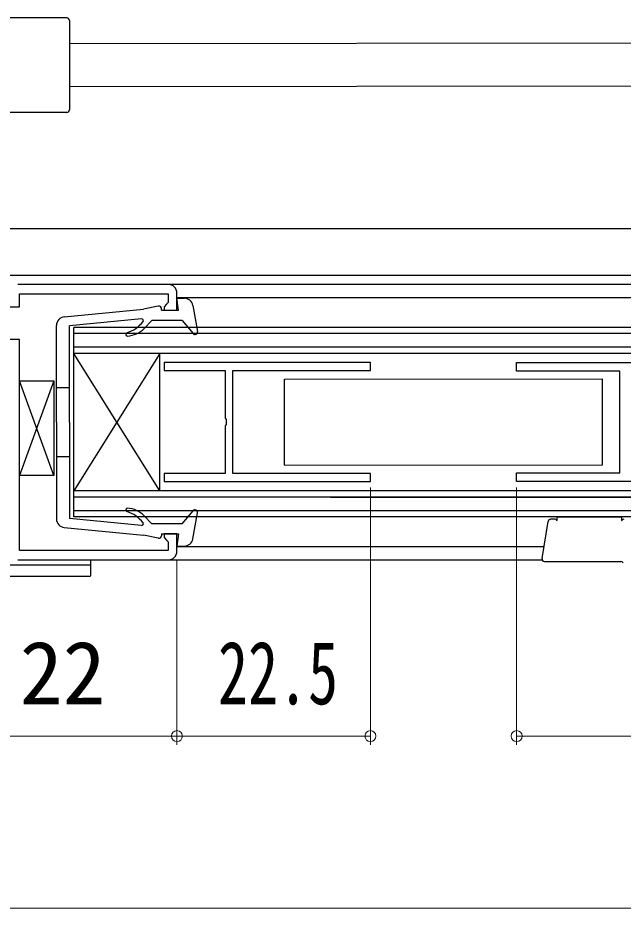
# Model space of a CAD drawing. Units: millimetres, scale not verified. Extents: x -525 to 525, y -783 to 779.
# Drawn here: x 184.5 to 254.9, y 47.6 to 151.1 of the extents above; entities that cross this region are included whole.
import ezdxf
from ezdxf.enums import TextEntityAlignment as Align

# ---------------------------------------------------------------- set-up
doc = ezdxf.new("R2010")
doc.units = ezdxf.units.MM
doc.header["$LTSCALE"] = 4
for name, color, linetype in [('0-2_YKK_11', 7, 'Continuous'), ('0-4_YKK_12', 2, 'Continuous'), ('0-5_YKK_13', 4, 'Continuous'), ('0-9_YSS_K', 3, 'Continuous')]:
    doc.layers.add(name, color=color, linetype=linetype)
doc.layers.add('0-7_YKK_D', color=6, linetype='Continuous', lineweight=18)
doc.styles.add('ＭＳ ゴシック', font='')
doc.styles.get('ＭＳ ゴシック').set_extended_font_data('MS Gothic')

msp = doc.modelspace()

# ---------------------------------------------------------------- linework, layer by layer
at = {"layer": '0-2_YKK_11'}
for p, q in [((201.997, 120.135), (184.497, 120.135)), ((184.497, 88.135), (201.997, 88.135))]:
    msp.add_line(p, q, dxfattribs=at)
for points in [[(184.697, 89.235), (184.697, 113.735), (176.397, 113.735), (176.397, 117.535), (184.697, 117.535), (184.697, 119.035), (201.997, 119.035), (201.997, 118.035), (201.797, 117.835), (201.497, 117.535), (201.497, 117.135), (202.997, 117.135), (202.997, 119.135)], [(202.997, 89.135), (202.997, 91.135), (201.497, 91.135), (201.497, 90.735), (201.797, 90.435), (201.997, 90.235), (201.997, 89.235), (184.697, 89.235)]]:
    msp.add_lwpolyline(points, dxfattribs=at)
for points in [[(225.497, 111.051), (201.497, 111.051), (201.497, 110.151), (208.597, 110.151), (208.597, 104.609), (208.717, 104.426), (208.717, 103.876), (208.597, 103.692), (208.597, 98.151), (201.497, 98.151), (201.497, 97.251), (225.497, 97.251), (225.497, 98.151), (209.497, 98.151), (209.497, 110.151), (225.497, 110.151)], [(242.496, 111.051), (297.496, 111.051), (297.496, 110.151), (294.396, 110.151), (294.396, 104.609), (294.276, 104.426), (294.276, 103.876), (294.396, 103.692), (294.396, 98.151), (297.496, 98.151), (297.496, 97.251), (242.496, 97.251), (242.496, 98.251), (254.496, 98.251), (254.496, 110.051), (242.496, 110.051)]]:
    msp.add_lwpolyline(points, close=True, dxfattribs=at)
for centre, start, end in [((201.997, 119.135), 0.00001, 89.99999), ((201.997, 89.135), 270.00001, 359.99999)]:
    msp.add_arc(centre, 1, start, end, dxfattribs=at)
at = {"layer": '0-4_YKK_12'}
for p, q in [((377.998, 148.291), (190.498, 148.111)), ((377.998, 143.306), (190.498, 143.128)), ((179.198, 126.635), (319.798, 126.635)), ((179.296, 121.235), (319.617, 121.235)), ((296.869, 120.135), (201.997, 120.135)), ((202.997, 118.635), (295.996, 118.635)), ((190.997, 93.133), (190.997, 115.133)), ((307.997, 115.133), (190.997, 115.133)), ((307.997, 114.433), (190.997, 114.433)), ((307.997, 112.833), (190.997, 112.833)), ((200.997, 96.133), (190.997, 112.133)), ((200.997, 112.133), (190.997, 96.133)), ((307.997, 112.133), (190.997, 112.133)), ((200.997, 96.133), (200.997, 112.133)), ((307.997, 96.133), (190.997, 96.133)), ((307.997, 95.433), (190.997, 95.433)), ((307.997, 93.833), (190.997, 93.833)), ((307.997, 93.133), (190.997, 93.133)), ((245.668, 89.634), (202.997, 89.637)), ((201.997, 88.135), (245.465, 88.139))]:
    msp.add_line(p, q, dxfattribs=at)
at = {"layer": '0-5_YKK_13'}
for p, q in [((190.198, 151.134), (180.998, 151.134)), ((190.498, 150.834), (190.498, 140.434)), ((190.198, 140.134), (180.998, 140.134)), ((202.997, 118.535), (203.862, 118.535)), ((202.997, 118.535), (203.862, 118.535)), ((202.997, 118.535), (203.862, 118.535)), ((202.997, 118.535), (203.862, 118.535)), ((189.902, 116.383), (199.097, 117.26)), ((189.902, 116.383), (199.097, 117.26)), ((189.902, 116.383), (199.097, 117.26)), ((189.902, 116.383), (199.097, 117.26)), ((200.835, 117.628), (199.097, 117.26)), ((200.835, 117.628), (199.097, 117.26)), ((200.835, 117.628), (199.097, 117.26)), ((200.835, 117.628), (199.097, 117.26)), ((201.197, 117.135), (201.197, 117.335)), ((201.197, 117.135), (201.197, 117.335)), ((201.197, 117.135), (201.197, 117.335)), ((201.197, 117.135), (201.197, 117.335)), ((204.846, 117.713), (205.392, 114.688)), ((204.846, 117.713), (205.392, 114.688)), ((204.846, 117.713), (205.392, 114.688)), ((204.846, 117.713), (205.392, 114.688)), ((198.878, 116.134), (190.497, 115.335)), ((198.878, 116.134), (190.497, 115.335)), ((198.878, 116.134), (190.497, 115.335)), ((198.878, 116.134), (190.497, 115.335)), ((199.176, 115.013), (200.097, 115.935)), ((199.176, 115.013), (200.097, 115.935)), ((199.176, 115.013), (200.097, 115.935)), ((199.176, 115.013), (200.097, 115.935)), ((203.597, 115.935), (200.097, 115.935)), ((203.597, 115.935), (200.097, 115.935)), ((203.597, 115.935), (200.097, 115.935)), ((203.597, 115.935), (200.097, 115.935)), ((203.597, 115.935), (204.869, 114.44)), ((203.597, 115.935), (204.869, 114.44)), ((203.597, 115.935), (204.869, 114.44)), ((203.597, 115.935), (204.869, 114.44)), ((188.997, 104.135), (188.997, 115.388)), ((188.997, 104.135), (188.997, 115.388)), ((188.997, 104.135), (188.997, 115.388)), ((188.997, 104.135), (188.997, 115.388)), ((190.497, 104.135), (190.497, 115.335)), ((190.497, 104.135), (190.497, 115.335)), ((190.497, 104.135), (190.497, 115.335)), ((190.497, 104.135), (190.497, 115.335)), ((184.697, 108.937), (188.697, 108.937)), ((188.697, 97.937), (184.697, 108.937)), ((188.697, 108.937), (184.697, 97.937)), ((252.496, 99.157), (252.496, 109.159)), ((190.497, 108.135), (188.997, 108.135)), ((190.497, 108.135), (188.997, 108.135)), ((190.497, 108.135), (188.997, 108.135)), ((190.497, 108.135), (188.997, 108.135)), ((188.997, 104.135), (188.997, 92.882)), ((188.997, 104.135), (188.997, 92.882)), ((188.997, 104.135), (188.997, 92.882)), ((188.997, 104.135), (188.997, 92.882)), ((190.497, 104.135), (190.497, 92.935)), ((190.497, 104.135), (190.497, 92.935)), ((190.497, 104.135), (190.497, 92.935)), ((190.497, 104.135), (190.497, 92.935)), ((188.997, 100.135), (190.497, 100.135)), ((188.997, 100.135), (190.497, 100.135)), ((188.997, 100.135), (190.497, 100.135)), ((188.997, 100.135), (190.497, 100.135)), ((215.497, 99.151), (252.496, 99.157)), ((199.176, 93.256), (200.097, 92.335)), ((199.176, 93.256), (200.097, 92.335)), ((199.176, 93.256), (200.097, 92.335)), ((199.176, 93.256), (200.097, 92.335)), ((203.597, 92.335), (204.869, 93.829)), ((203.597, 92.335), (204.869, 93.829)), ((203.597, 92.335), (204.869, 93.829)), ((203.597, 92.335), (204.869, 93.829)), ((204.846, 90.557), (205.392, 93.581)), ((204.846, 90.557), (205.392, 93.581)), ((204.846, 90.557), (205.392, 93.581)), ((204.846, 90.557), (205.392, 93.581)), ((198.878, 92.136), (190.497, 92.935)), ((198.878, 92.136), (190.497, 92.935)), ((198.878, 92.136), (190.497, 92.935)), ((198.878, 92.136), (190.497, 92.935)), ((203.597, 92.335), (200.097, 92.335)), ((203.597, 92.335), (200.097, 92.335)), ((203.597, 92.335), (200.097, 92.335)), ((203.597, 92.335), (200.097, 92.335)), ((245.451, 88.289), (246.147, 92.589)), ((246.921, 92.841), (246.443, 92.841)), ((247.134, 92.753), (247.196, 92.691)), ((254.696, 92.691), (254.758, 92.753)), ((189.902, 91.887), (199.097, 91.01)), ((189.902, 91.887), (199.097, 91.01)), ((189.902, 91.887), (199.097, 91.01)), ((189.902, 91.887), (199.097, 91.01)), ((201.197, 91.135), (201.197, 90.935)), ((201.197, 91.135), (201.197, 90.935)), ((201.197, 91.135), (201.197, 90.935)), ((201.197, 91.135), (201.197, 90.935)), ((200.835, 90.641), (199.097, 91.01)), ((200.835, 90.641), (199.097, 91.01)), ((200.835, 90.641), (199.097, 91.01)), ((200.835, 90.641), (199.097, 91.01)), ((202.997, 89.735), (203.862, 89.735)), ((202.997, 89.735), (203.862, 89.735)), ((202.997, 89.735), (203.862, 89.735)), ((202.997, 89.735), (203.862, 89.735)), ((192.998, 86.323), (192.998, 88.135)), ((192.998, 87.525), (183.198, 87.525)), ((245.747, 87.941), (254.626, 87.941)), ((183.498, 86.235), (192.91, 86.235))]:
    msp.add_line(p, q, dxfattribs=at)
for points in [[(201.197, 117.135), (203.197, 117.135), (202.997, 118.535)], [(201.197, 117.135), (203.197, 117.135), (202.997, 118.535)], [(201.197, 117.135), (203.197, 117.135), (202.997, 118.535)], [(201.197, 117.135), (203.197, 117.135), (202.997, 118.535)], [(188.697, 108.937), (188.697, 97.937), (184.697, 97.937)], [(215.497, 99.151), (215.497, 109.151), (252.496, 109.159)], [(247.196, 92.691), (247.196, 93.141), (254.696, 93.141), (254.696, 92.691)], [(201.197, 91.135), (203.197, 91.135), (202.997, 89.735)], [(201.197, 91.135), (203.197, 91.135), (202.997, 89.735)], [(201.197, 91.135), (203.197, 91.135), (202.997, 89.735)], [(201.197, 91.135), (203.197, 91.135), (202.997, 89.735)]]:
    msp.add_lwpolyline(points, dxfattribs=at)
for centre, radius, start, end in [((190.198, 150.834), 0.3, 0, 90), ((190.198, 140.434), 0.3, 270, 0), ((203.862, 117.535), 1, 10.24467, 90), ((203.862, 117.535), 1, 10.24467, 90), ((203.862, 117.535), 1, 10.24467, 90), ((203.862, 117.535), 1, 10.24467, 90), ((200.897, 117.335), 0.3, 0, 101.97272), ((200.897, 117.335), 0.3, 0, 101.97272), ((200.897, 117.335), 0.3, 0, 101.97272), ((200.897, 117.335), 0.3, 0, 101.97272), ((189.997, 115.388), 1, 95.44646, 180), ((189.997, 115.388), 1, 95.44646, 180), ((189.997, 115.388), 1, 95.44646, 180), ((189.997, 115.388), 1, 95.44646, 180), ((198.897, 115.935), 0.2, 320.84012, 94.08908), ((198.897, 115.935), 0.2, 320.84012, 94.08908), ((198.897, 115.935), 0.2, 320.84012, 94.08908), ((198.897, 115.935), 0.2, 320.84012, 94.08908), ((195.951, 118.334), 4, 288.08548, 320.84012), ((195.951, 118.334), 4, 288.08548, 320.84012), ((195.951, 118.334), 4, 288.08548, 320.84012), ((195.951, 118.334), 4, 288.08548, 320.84012), ((197.055, 117.135), 3, 274.09604, 315), ((197.055, 117.135), 3, 274.09604, 315), ((197.055, 117.135), 3, 274.09604, 315), ((197.055, 117.135), 3, 274.09604, 315), ((197.255, 114.342), 0.2, 108.08548, 274.09604), ((197.255, 114.342), 0.2, 108.08548, 274.09604), ((197.255, 114.342), 0.2, 108.08548, 274.09604), ((197.255, 114.342), 0.2, 108.08548, 274.09604), ((205.097, 114.635), 0.3, 220.39275, 10.24467), ((205.097, 114.635), 0.3, 220.39275, 10.24467), ((205.097, 114.635), 0.3, 220.39275, 10.24467), ((205.097, 114.635), 0.3, 220.39275, 10.24467), ((197.255, 93.928), 0.2, 85.90396, 251.91452), ((197.255, 93.928), 0.2, 85.90396, 251.91452), ((197.255, 93.928), 0.2, 85.90396, 251.91452), ((197.255, 93.928), 0.2, 85.90396, 251.91452), ((195.951, 89.935), 4, 39.15988, 71.91452), ((195.951, 89.935), 4, 39.15988, 71.91452), ((195.951, 89.935), 4, 39.15988, 71.91452), ((195.951, 89.935), 4, 39.15988, 71.91452), ((197.055, 91.135), 3, 45, 85.90396), ((197.055, 91.135), 3, 45, 85.90396), ((197.055, 91.135), 3, 45, 85.90396), ((197.055, 91.135), 3, 45, 85.90396), ((205.097, 93.635), 0.3, 349.75533, 139.60725), ((205.097, 93.635), 0.3, 349.75533, 139.60725), ((205.097, 93.635), 0.3, 349.75533, 139.60725), ((205.097, 93.635), 0.3, 349.75533, 139.60725), ((189.997, 92.882), 1, 180, 264.55354), ((189.997, 92.882), 1, 180, 264.55354), ((189.997, 92.882), 1, 180, 264.55354), ((189.997, 92.882), 1, 180, 264.55354), ((198.897, 92.335), 0.2, 265.91092, 39.15988), ((198.897, 92.335), 0.2, 265.91092, 39.15988), ((198.897, 92.335), 0.2, 265.91092, 39.15988), ((198.897, 92.335), 0.2, 265.91092, 39.15988), ((246.443, 92.541), 0.3, 90, 170.8), ((246.921, 92.541), 0.3, 45, 90), ((254.97, 92.541), 0.3, 90, 135), ((200.897, 90.935), 0.3, 258.02728, 0), ((200.897, 90.935), 0.3, 258.02728, 0), ((200.897, 90.935), 0.3, 258.02728, 0), ((200.897, 90.935), 0.3, 258.02728, 0), ((203.862, 90.735), 1, 270, 349.75533), ((203.862, 90.735), 1, 270, 349.75533), ((203.862, 90.735), 1, 270, 349.75533), ((203.862, 90.735), 1, 270, 349.75533), ((245.747, 88.241), 0.3, 170.8, 270), ((254.626, 87.641), 0.3, 30, 90)]:
    msp.add_arc(centre, radius, start, end, dxfattribs=at)
msp.add_ellipse((192.698, 86.535), major_axis=(0.277, -0.277), ratio=0.414214, start_param=5.8904862, end_param=6.6758844, dxfattribs=at)
at = {"layer": '0-7_YKK_D'}
for p, q in [((225.497, 96.551), (225.497, 66.641)), ((242.496, 96.551), (242.496, 66.641)), ((202.997, 88.135), (202.997, 66.641)), ((202.997, 85.135), (202.997, 66.641)), ((202.997, 67.641), (180.998, 67.641)), ((225.497, 67.641), (202.997, 67.641)), ((295.996, 67.641), (242.496, 67.641)), ((-48, 47.641), (370.998, 47.641))]:
    msp.add_line(p, q, dxfattribs=at)
for centre in [(202.997, 67.641), (202.997, 67.641), (225.497, 67.641), (242.496, 67.641)]:
    msp.add_circle(centre, 0.637, dxfattribs=at)
at = {"layer": '0-9_YSS_K'}
msp.add_line((220.872, 95.433), (315.496, 95.433), dxfattribs=at)

# ---------------------------------------------------------------- texts
at = {"layer": '0-7_YKK_D', "style": 'ＭＳ ゴシック'}
msp.add_text('22', height=7.331, dxfattribs=at).set_placement((184.725, 69.141), align=Align.BOTTOM_LEFT)
at = {"layer": '0-7_YKK_D', "style": 'ＭＳ ゴシック', "width": 0.7}
msp.add_text(' 22.5', height=7.331, dxfattribs=at).set_placement((204.284, 69.141), align=Align.BOTTOM_LEFT)

doc.saveas('drawing.dxf')
